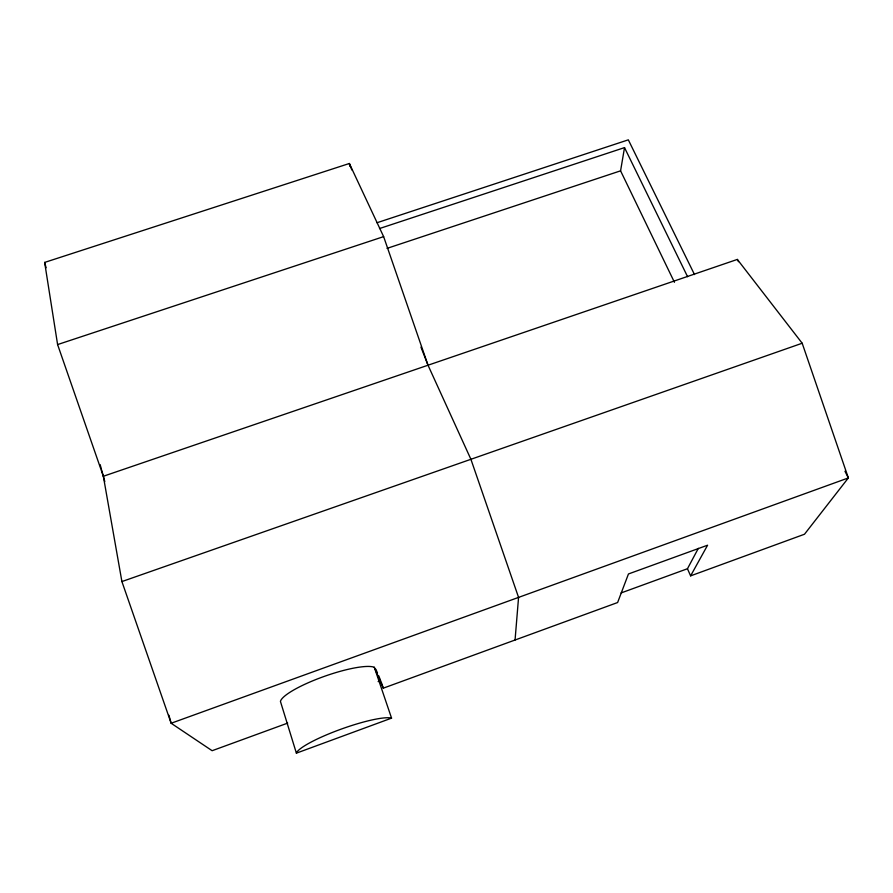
<?xml version="1.0" encoding="UTF-8"?>
<svg xmlns="http://www.w3.org/2000/svg" width="893" height="893" viewBox="0 0 893 893"><rect width="100%" height="100%" fill="white"/><g stroke="black" fill="none" stroke-linecap="round" stroke-linejoin="round"><path stroke-width="1.34" d="M515.06 640.013L518.565 597.395L470.912 459.303L428.015 365.215L420.949 347.109M674.438 282.3L620.579 170.831L624.52 147.613L379.492 228.552M621.093 592.941L687.454 568.741L698.337 548.347M687.454 568.741L690.613 575.862L707.58 545.21L628.46 573.965L617.621 602.529L383.298 688.168L374.301 667.283A50.823 10.415 -19.4 0 0 322.641 676.972A50.823 10.415 -19.4 0 0 280.435 701.418L296.387 753.156L391.558 718.139L374.301 667.283M378.119 681.582L380.742 680.622M287.68 723.107L212.132 750.712L171.143 723.252L121.906 581.566L103.342 476.259L57.599 344.575L44.65 262.419L349.353 163.497L383.633 236.634L428.015 365.215M690.613 575.862L804.493 534.237L848.35 477.934L802.182 343.236L737.339 259.428L103.342 476.259M121.906 581.566L802.182 343.236M57.599 344.575L383.633 236.634M387.026 248.377L620.579 170.831M376.991 222.737L628.326 139.844L694.497 274.564M737.339 259.428L738.489 261.694M844.957 471.247L848.35 477.934L171.143 723.252L168.944 715.248M624.52 147.613L687.577 276.707M375.875 669.27L377.493 673.054M378.576 675.577L380.195 679.361M351.864 169.96L349.353 163.497L349.844 166.243M381.166 681.884L383.298 688.168M44.65 262.419L46.112 267.744M100.15 464.617L101.255 468.635M101.601 469.908L104.805 481.595M296.387 753.156A51.593 8.64 -19.7 0 1 339.664 729.67A51.593 8.64 -19.7 0 1 391.558 718.139"/></g></svg>
